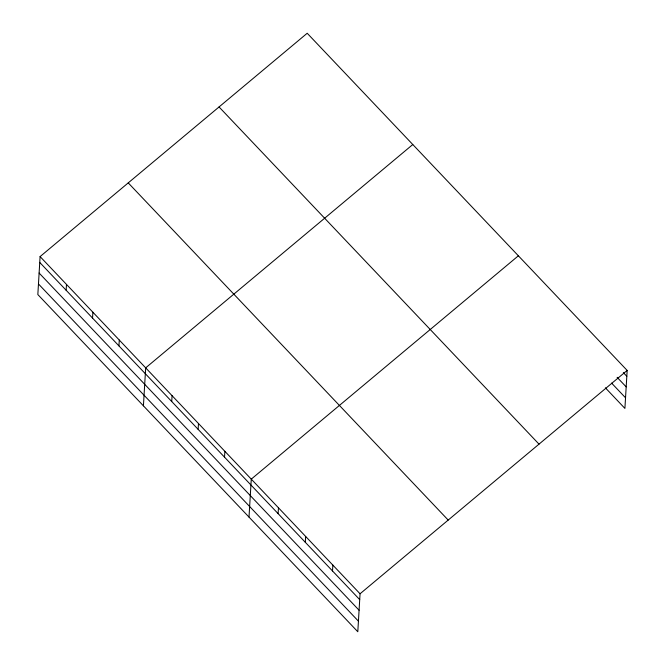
<?xml version="1.0" encoding="UTF-8"?>
<svg xmlns="http://www.w3.org/2000/svg" width="665" height="665" viewBox="0 0 665 665"><rect width="100%" height="100%" fill="white"/><g stroke="black" fill="none" stroke-linecap="round" stroke-linejoin="round"><path stroke-width="1" d="M40.091 256.59L37.839 294.562L357.803 631.75L360.056 593.779L627.162 370.438L307.197 33.25L40.091 256.59L360.056 593.779M66.143 290.256L66.492 284.412M92.543 318.07L92.884 312.226M118.935 345.891L119.284 340.048M143.424 405.833L145.677 367.861L412.79 144.521M171.728 401.527L172.077 395.683M198.128 429.341L198.478 423.497M224.521 457.163L224.87 451.319M249.009 517.104L251.27 479.132L518.376 255.792M278.12 513.638L278.469 507.794M305.318 542.299L305.659 536.456M332.508 570.961L332.857 565.117M627.162 370.438L624.909 408.41L605.383 387.828M623.329 372.608L626.812 376.282M617.12 377.329L626.189 386.88M611.592 383.107L625.541 397.803M219.051 106.957L539.016 444.137M128.237 182.892L448.202 520.072M39.742 262.434L359.707 599.622M39.119 273.041L359.075 610.221M38.47 283.963L358.427 621.152"/></g></svg>
